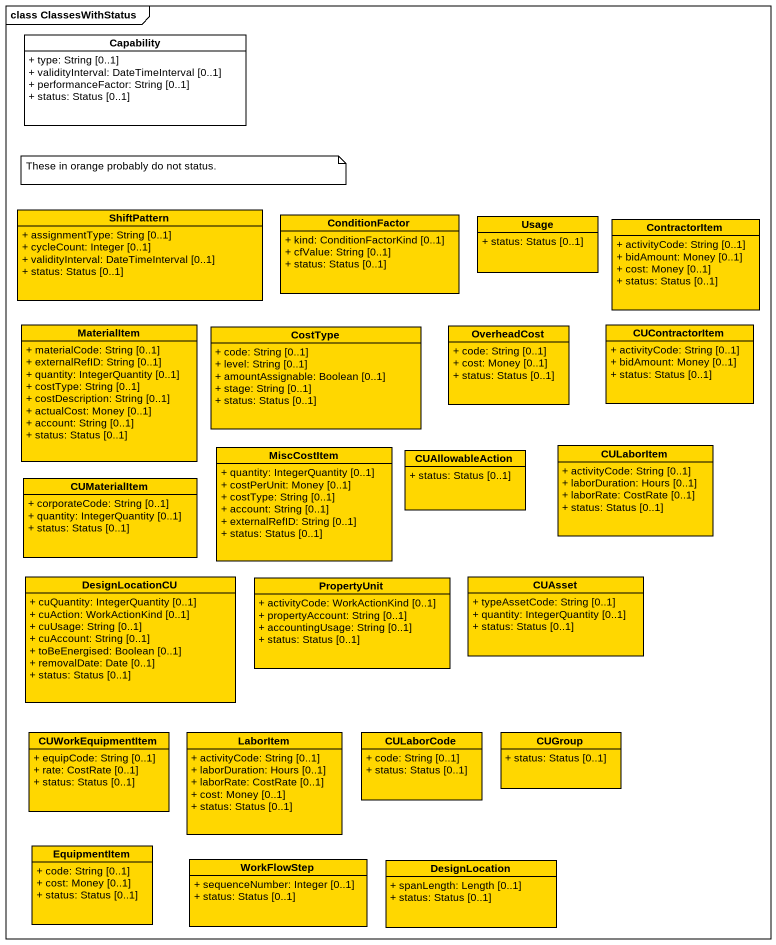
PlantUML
@startuml
mainframe class ClassesWithStatus
hide circle
hide empty members
skinparam classAttributeIconSize 0
class Capability {
  + type: String [0..1]
  + validityInterval: DateTimeInterval [0..1]
  + performanceFactor: String [0..1]
  + status: Status [0..1]
}
class ShiftPattern #FFD700 {
  + assignmentType: String [0..1]
  + cycleCount: Integer [0..1]
  + validityInterval: DateTimeInterval [0..1]
  + status: Status [0..1]
}
class ConditionFactor #FFD700 {
  + kind: ConditionFactorKind [0..1]
  + cfValue: String [0..1]
  + status: Status [0..1]
}
class Usage #FFD700 {
  + status: Status [0..1]
}
class ContractorItem #FFD700 {
  + activityCode: String [0..1]
  + bidAmount: Money [0..1]
  + cost: Money [0..1]
  + status: Status [0..1]
}
class MaterialItem #FFD700 {
  + materialCode: String [0..1]
  + externalRefID: String [0..1]
  + quantity: IntegerQuantity [0..1]
  + costType: String [0..1]
  + costDescription: String [0..1]
  + actualCost: Money [0..1]
  + account: String [0..1]
  + status: Status [0..1]
}
class CostType #FFD700 {
  + code: String [0..1]
  + level: String [0..1]
  + amountAssignable: Boolean [0..1]
  + stage: String [0..1]
  + status: Status [0..1]
}
class OverheadCost #FFD700 {
  + code: String [0..1]
  + cost: Money [0..1]
  + status: Status [0..1]
}
class CUContractorItem #FFD700 {
  + activityCode: String [0..1]
  + bidAmount: Money [0..1]
  + status: Status [0..1]
}
class CUMaterialItem #FFD700 {
  + corporateCode: String [0..1]
  + quantity: IntegerQuantity [0..1]
  + status: Status [0..1]
}
class MiscCostItem #FFD700 {
  + quantity: IntegerQuantity [0..1]
  + costPerUnit: Money [0..1]
  + costType: String [0..1]
  + account: String [0..1]
  + externalRefID: String [0..1]
  + status: Status [0..1]
}
class CUAllowableAction #FFD700 {
  + status: Status [0..1]
}
class CULaborItem #FFD700 {
  + activityCode: String [0..1]
  + laborDuration: Hours [0..1]
  + laborRate: CostRate [0..1]
  + status: Status [0..1]
}
class DesignLocationCU #FFD700 {
  + cuQuantity: IntegerQuantity [0..1]
  + cuAction: WorkActionKind [0..1]
  + cuUsage: String [0..1]
  + cuAccount: String [0..1]
  + toBeEnergised: Boolean [0..1]
  + removalDate: Date [0..1]
  + status: Status [0..1]
}
class PropertyUnit #FFD700 {
  + activityCode: WorkActionKind [0..1]
  + propertyAccount: String [0..1]
  + accountingUsage: String [0..1]
  + status: Status [0..1]
}
class CUAsset #FFD700 {
  + typeAssetCode: String [0..1]
  + quantity: IntegerQuantity [0..1]
  + status: Status [0..1]
}
class CUWorkEquipmentItem #FFD700 {
  + equipCode: String [0..1]
  + rate: CostRate [0..1]
  + status: Status [0..1]
}
class LaborItem #FFD700 {
  + activityCode: String [0..1]
  + laborDuration: Hours [0..1]
  + laborRate: CostRate [0..1]
  + cost: Money [0..1]
  + status: Status [0..1]
}
class CULaborCode #FFD700 {
  + code: String [0..1]
  + status: Status [0..1]
}
class CUGroup #FFD700 {
  + status: Status [0..1]
}
class EquipmentItem #FFD700 {
  + code: String [0..1]
  + cost: Money [0..1]
  + status: Status [0..1]
}
class WorkFlowStep #FFD700 {
  + sequenceNumber: Integer [0..1]
  + status: Status [0..1]
}
class DesignLocation #FFD700 {
  + spanLength: Length [0..1]
  + status: Status [0..1]
}
note as N1
  These in orange probably do not status.
end note
@enduml
